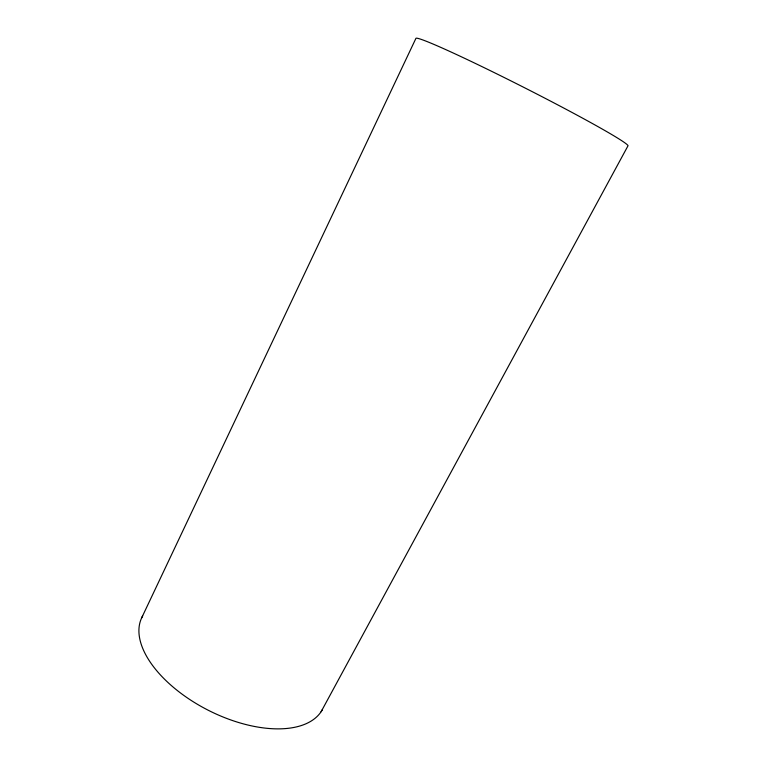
<?xml version="1.0" encoding="UTF-8"?>
<svg xmlns="http://www.w3.org/2000/svg" width="767" height="767" viewBox="0 0 767 767"><rect width="100%" height="100%" fill="white"/><g stroke="black" fill="none" stroke-linecap="round" stroke-linejoin="round"><path stroke-width="1.15" d="M141.636 617.924L415.935 38.35A118.943 5.11 26.9 0 1 521.886 86.393A118.943 5.11 26.9 0 1 628.058 145.701L321.114 711.709M322.332 709.724A101.359 53.163 26.9 0 1 206.342 709.264A101.359 53.163 26.9 0 1 142.691 615.872"/></g></svg>
